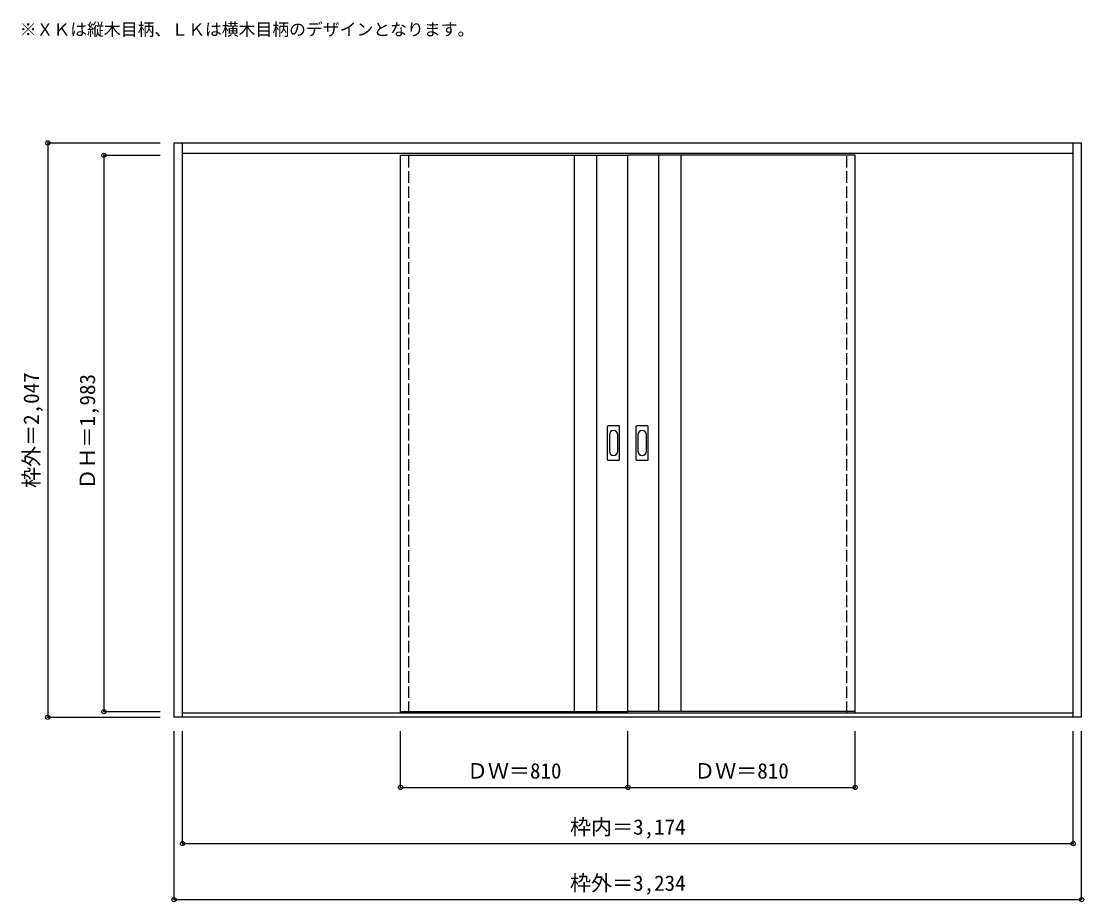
# Model space of a CAD drawing. Units: millimetres, scale not verified. Extents: x -1868 to 1918, y -1332 to 1806.
import ezdxf
from ezdxf.enums import TextEntityAlignment as Align

# ---------------------------------------------------------------- set-up
doc = ezdxf.new("R2010")
doc.units = ezdxf.units.MM
doc.header["$LTSCALE"] = 30
doc.header["$PDMODE"] = 32
doc.header["$PDSIZE"] = 15
doc.linetypes.add('DASHED1', pattern=[1.8, 1.2, -0.6])
for name, color, linetype in [('0-0', 3, 'Continuous'), ('0-1_寸法', 7, 'Continuous'), ('0-2_文字', 7, 'Continuous')]:
    doc.layers.add(name, color=color, linetype=linetype)
doc.styles.add('ＭＳ ゴシック', font='')
doc.styles.get('ＭＳ ゴシック').set_extended_font_data('MS Gothic')

msp = doc.modelspace()

# ---------------------------------------------------------------- linework, layer by layer
at = {"layer": '0-0'}
for p, q in [((-1323.13, 1372.65), (1910.87, 1372.65)), ((-1323.13, -674.35), (-1323.13, 1372.65)), ((-1293.13, -674.35), (-1293.13, 1372.65)), ((1880.87, -674.35), (1880.87, 1372.65)), ((1910.87, -674.35), (1910.87, 1372.65)), ((-1293.13, 1336.65), (1880.87, 1336.65)), ((-516.13, -654.35), (-516.13, 1328.65)), ((-516.13, 1328.65), (293.87, 1328.65)), ((103.87, -654.35), (103.87, 1328.65)), ((183.87, -654.35), (183.87, 1328.65)), ((293.87, -654.35), (293.87, 1328.65)), ((1103.87, 1328.65), (293.87, 1328.65)), ((403.87, -654.35), (403.87, 1328.65)), ((483.87, -654.35), (483.87, 1328.65)), ((1103.87, -654.35), (1103.87, 1328.65)), ((221.87, 243.65), (221.87, 362.65)), ((262.37, 364.15), (223.37, 364.15)), ((263.87, 243.65), (263.87, 362.65)), ((323.87, 243.65), (323.87, 362.65)), ((364.37, 364.15), (325.37, 364.15)), ((365.87, 243.65), (365.87, 362.65)), ((223.37, 242.15), (262.37, 242.15)), ((325.37, 242.15), (364.37, 242.15)), ((1910.87, -674.35), (-1323.13, -674.35)), ((1880.87, -659.35), (-1293.13, -659.35)), ((-516.13, -654.35), (293.87, -654.35)), ((1103.87, -654.35), (293.87, -654.35))]:
    msp.add_line(p, q, dxfattribs=at)
at = {"layer": '0-0', "color": 4, "linetype": 'DASHED1'}
for p, q in [((-516.13, -659.35), (-516.13, 1336.65)), ((-486.13, -659.35), (-486.13, 1336.65)), ((-486.13, -654.35), (-486.13, 1328.65)), ((1073.87, -659.35), (1073.87, 1336.65)), ((1073.87, -654.35), (1073.87, 1328.65)), ((1103.87, -659.35), (1103.87, 1336.65))]:
    msp.add_line(p, q, dxfattribs=at)
at = {"layer": '0-0', "color": 7}
for p, q in [((227.87, 332.75), (227.87, 273.55)), ((257.87, 273.55), (257.87, 332.75)), ((329.87, 332.75), (329.87, 273.55)), ((359.87, 273.55), (359.87, 332.75))]:
    msp.add_line(p, q, dxfattribs=at)
at = {"layer": '0-0'}
for centre, start, end in [((223.37, 362.65), 90, 180), ((262.37, 362.65), 0, 90), ((325.37, 362.65), 90, 180), ((364.37, 362.65), 0, 90), ((223.37, 243.65), 180, 270), ((262.37, 243.65), 270, 0), ((325.37, 243.65), 180, 270), ((364.37, 243.65), 270, 0)]:
    msp.add_arc(centre, 1.5, start, end, dxfattribs=at)
at = {"layer": '0-0', "color": 7}
for centre, start, end in [((242.87, 332.75), 0, 180), ((344.87, 332.75), 0, 180), ((242.87, 273.55), 180, 0), ((344.87, 273.55), 180, 0)]:
    msp.add_arc(centre, 15, start, end, dxfattribs=at)
at = {"layer": '0-1_寸法', "color": 4}
for p, q in [((-1773.13, 1372.65), (-1373.13, 1372.65)), ((-1573.13, 1328.65), (-1573.13, -654.35)), ((-1573.13, 1328.65), (-1373.13, 1328.65)), ((-1573.13, -654.35), (-1373.13, -654.35)), ((-1323.13, -1324.35), (-1323.13, -724.35)), ((-1293.13, -1124.35), (-1293.13, -724.35)), ((-516.13, -924.35), (-516.13, -724.35)), ((293.87, -924.35), (293.87, -724.35)), ((1103.87, -924.35), (1103.87, -724.35)), ((-516.13, -924.35), (1103.87, -924.35))]:
    msp.add_line(p, q, dxfattribs=at)
for points in [[(-1773.13, 1372.65), (-1773.13, -674.35), (-1373.13, -674.35)], [(-1323.13, -1324.35), (1910.87, -1324.35), (1910.87, -724.35)], [(-1293.13, -1124.35), (1880.87, -1124.35), (1880.87, -724.35)]]:
    msp.add_lwpolyline(points, dxfattribs=at)
at = {"layer": '0-1_寸法'}
for p in [(-1773.13, 1372.65), (-1573.13, 1328.65), (-1773.13, -674.35), (-1573.13, -654.35), (-516.13, -924.35), (293.87, -924.35), (1103.87, -924.35), (-1293.13, -1124.35), (1880.87, -1124.35), (-1323.13, -1324.35), (1910.87, -1324.35)]:
    msp.add_point(p, dxfattribs=at)

# ---------------------------------------------------------------- texts
at = {"layer": '0-1_寸法', "style": 'ＭＳ ゴシック'}
for s, p in [('枠外＝2,047', (-1788.13, 142.9)), ('ＤＨ＝1,983', (-1588.13, 136.9))]:
    msp.add_text(s, height=54.99, rotation=90, dxfattribs=at).set_placement(p, align=Align.BOTTOM_LEFT)
for s, p in [('ＤＷ＝810', (-279.88, -909.35)), ('ＤＷ＝810', (530.12, -909.35)), ('枠内＝3,174', (87.62, -1109.35)), ('枠外＝3,234', (87.62, -1309.35))]:
    msp.add_text(s, height=54.99, dxfattribs=at).set_placement(p, align=Align.BOTTOM_LEFT)
at = {"layer": '0-2_文字', "style": 'ＭＳ ゴシック'}
msp.add_text('※ＸＫは縦木目柄、ＬＫは横木目柄のデザインとなります。', height=43.99, dxfattribs=at).set_placement((-1873.13, 1742.03), align=Align.BOTTOM_LEFT)

doc.saveas('drawing.dxf')
